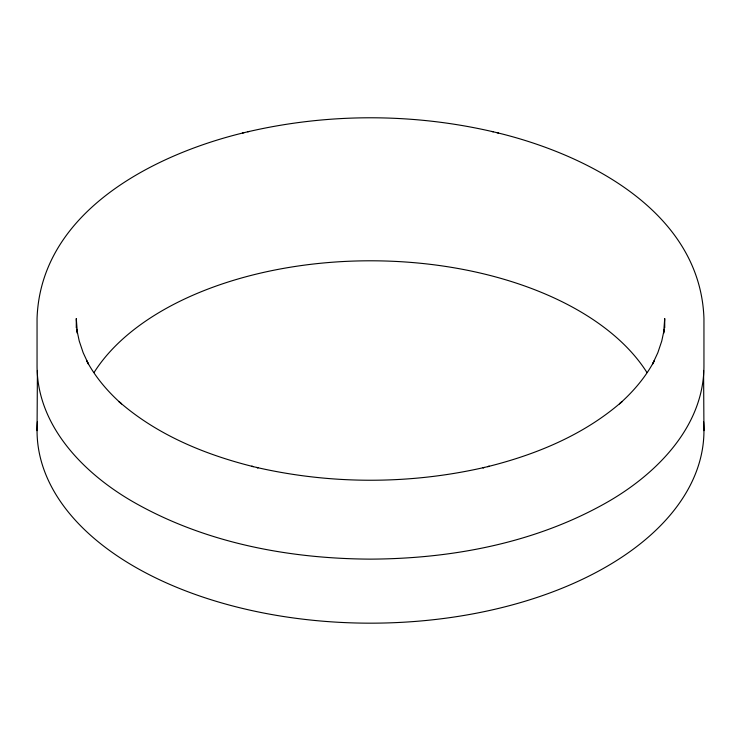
<?xml version="1.0" encoding="UTF-8"?>
<svg xmlns="http://www.w3.org/2000/svg" width="741" height="741" viewBox="0 0 741 741"><rect width="100%" height="100%" fill="white"/><g stroke="black" fill="none" stroke-linecap="round" stroke-linejoin="round"><path stroke-width="1.11" d="M37.42 370.435L37.05 430.66M244.039 132.685C153.322 154.545 40.616 212.065 37.05 318.547L37.05 366.619C37.356 427.168 85.234 474.703 134.714 502.741C206.081 543.125 289.175 558.733 370.5 559.131C451.825 558.733 534.919 543.125 606.286 502.741C655.766 474.703 703.644 427.168 703.95 366.619L703.95 318.547C700.384 212.065 587.678 154.545 496.961 132.685M247.744 131.805C329.884 112.715 416.599 113.104 498.545 133.065M242.455 133.065L249.263 131.435M491.737 131.435L493.256 131.805M703.58 370.435L703.95 430.66M664.723 327.8L664.723 318.547L663.603 333.357L664.269 329.245L661.759 341.036L657.832 352.707L652.506 364.183L654.377 360.654C645.633 377.123 633.351 391.526 619.457 403.882L622.07 401.548C584.121 434.819 536.225 454.557 487.708 466.645L489.292 466.256L482.873 467.803L484.392 467.432C409.773 484.512 331.227 484.512 256.608 467.432L258.127 467.803L251.708 466.256L253.292 466.645C204.775 454.557 156.879 434.819 118.931 401.548L121.543 403.882C107.649 391.526 95.367 377.123 86.623 360.654L88.494 364.183L83.168 352.707L79.241 341.036L76.731 329.245L77.397 333.357L76.277 318.547L76.277 327.8M703.589 421.703A333.45 192.512 0 0 1 370.5 623.172A333.45 192.512 0 0 1 37.411 421.703M94.024 372.556A294.223 169.865 0 0 1 370.5 260.795A294.223 169.865 0 0 1 646.976 372.556"/></g></svg>
